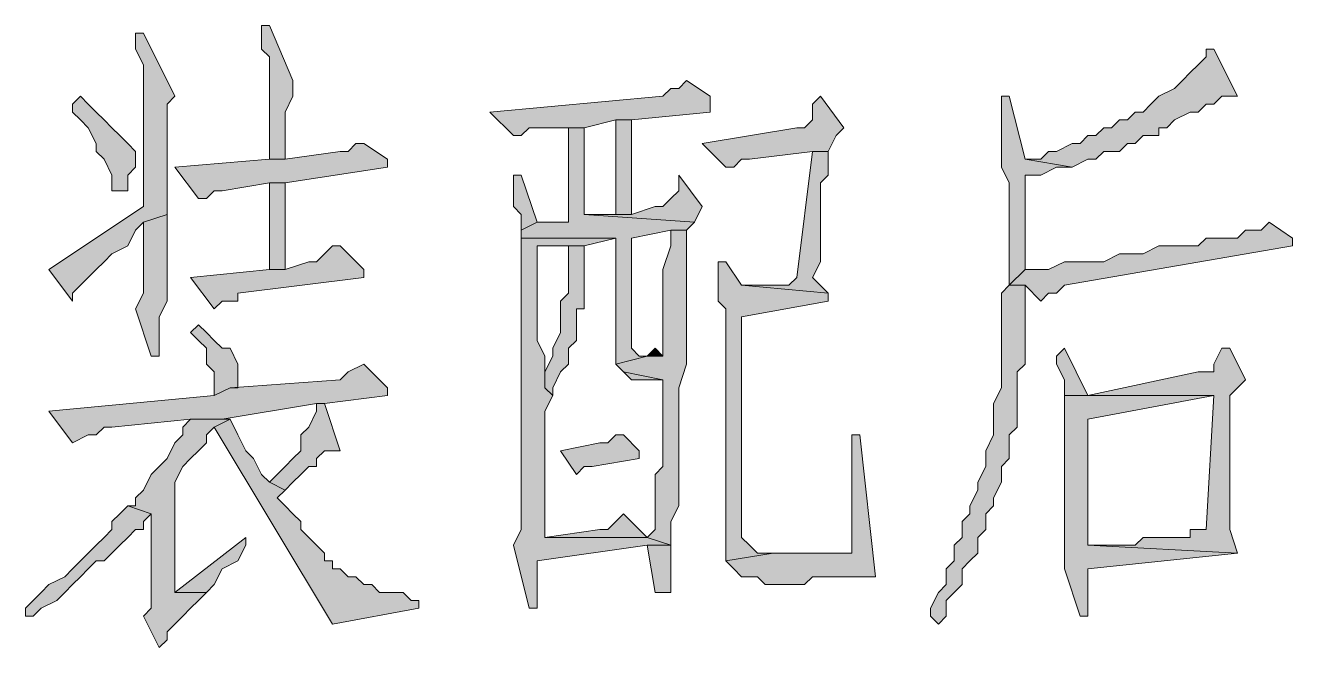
# Model space of a CAD drawing. Header units: inches. Extents: x 20 to 409, y 5 to 283.
# Drawn here: x 368.94 to 375.76, y 123.97 to 127.31 of the extents above; entities that cross this region are included whole.
import ezdxf

# ---------------------------------------------------------------- set-up
doc = ezdxf.new("R2010")
doc.units = ezdxf.units.IN
doc.header["$MEASUREMENT"] = 0
doc.layers.add('C00-00-00', color=7, linetype='Continuous')

msp = doc.modelspace()

# ---------------------------------------------------------------- hatches: boundary and pattern name
at = {"layer": 'C00-00-00'}
h = msp.add_hatch(color=0, dxfattribs=at)
h.dxf.hatch_style = 2
h.paths.add_polyline_path([(369.5791, 127.2716), (369.5368, 127.2716), (369.5368, 127.1869), (369.5791, 127.1023), (369.5791, 126.3403), (369.0711, 126.0016), (369.1981, 125.8323), (369.1981, 125.8746), (369.2404, 125.9169), (369.2828, 125.9593), (369.3251, 126.0016), (369.3674, 126.0439), (369.4098, 126.0863), (369.4944, 126.1286), (369.5368, 126.2133), (369.5791, 126.2556), (369.7061, 126.2979), (369.7061, 126.8906), (369.7484, 126.9329)])
h = msp.add_hatch(color=0, dxfattribs=at)
h.dxf.hatch_style = 2
h.paths.add_polyline_path([(370.2564, 127.3139), (370.2141, 127.3139), (370.2141, 127.2716), (370.2141, 127.1869), (370.2564, 127.1446), (370.2564, 126.5943), (370.3411, 126.5943), (370.3411, 126.8483), (370.3834, 126.9329), (370.3834, 127.0176)])
h = msp.add_hatch(color=0, dxfattribs=at)
h.dxf.hatch_style = 2
h.paths.add_polyline_path([(375.3364, 127.1869), (375.2941, 127.1869), (375.2941, 127.1446), (375.2518, 127.1023), (375.2094, 127.0599), (375.1671, 127.0176), (375.1248, 126.9753), (375.0401, 126.9329), (374.9978, 126.8906), (374.9554, 126.8483), (374.9131, 126.8483), (374.8708, 126.8059), (374.8284, 126.8059), (374.7861, 126.7636), (374.7438, 126.7636), (374.7014, 126.7213), (374.6591, 126.7213), (374.6168, 126.6789), (374.5744, 126.6789), (374.4898, 126.6366), (374.4474, 126.6366), (374.4051, 126.5943), (374.3204, 126.5943), (374.5744, 126.5519), (374.6591, 126.5943), (374.7014, 126.5943), (374.7438, 126.6366), (374.8284, 126.6366), (374.8708, 126.6789), (374.9131, 126.6789), (374.9554, 126.7213), (375.0401, 126.7213), (375.0401, 126.7636), (375.0824, 126.7636), (375.1248, 126.8059), (375.2094, 126.8483), (375.2518, 126.8483), (375.2941, 126.8906), (375.3364, 126.8906), (375.3788, 126.9329), (375.4634, 126.9329)])
h = msp.add_hatch(color=0, dxfattribs=at)
h.dxf.hatch_style = 2
h.paths.add_polyline_path([(372.5001, 127.0176), (372.4578, 126.9753), (372.4154, 126.9753), (372.3731, 126.9329), (371.4418, 126.8483), (371.5688, 126.7213), (371.6111, 126.7213), (371.6534, 126.7636), (371.9498, 126.7636), (372.1191, 126.8059), (372.2038, 126.8059), (372.6271, 126.8483), (372.6271, 126.9329)])
h = msp.add_hatch(color=0, dxfattribs=at)
h.dxf.hatch_style = 2
h.paths.add_polyline_path([(369.2404, 126.9329), (369.1981, 126.8906), (369.1981, 126.8483), (369.2404, 126.8059), (369.2828, 126.7636), (369.3251, 126.6789), (369.3251, 126.6366), (369.3674, 126.5943), (369.4098, 126.5096), (369.4098, 126.4249), (369.4944, 126.4249), (369.4944, 126.5096), (369.5368, 126.5519), (369.5368, 126.6366), (369.4944, 126.6789), (369.4521, 126.7213), (369.4098, 126.7636), (369.3674, 126.8059), (369.3251, 126.8483), (369.2828, 126.8906)])
h = msp.add_hatch(color=0, dxfattribs=at)
h.dxf.hatch_style = 2
h.paths.add_polyline_path([(373.2198, 126.9329), (373.1774, 126.8906), (373.1774, 126.8059), (373.1351, 126.7636), (373.0928, 126.7636), (372.5848, 126.6789), (372.7118, 126.5519), (372.7541, 126.5519), (372.7964, 126.5943), (372.8388, 126.5943), (373.1774, 126.6366), (373.2621, 126.6366), (373.3044, 126.7213), (373.3468, 126.7636)])
h = msp.add_hatch(color=0, dxfattribs=at)
h.dxf.hatch_style = 2
h.paths.add_polyline_path([(374.2358, 126.9329), (374.1934, 126.9329), (374.1934, 126.8906), (374.1934, 126.5519), (374.2358, 126.4673), (374.2358, 125.9169), (374.3204, 126.0016), (374.3204, 126.5096), (374.3628, 126.5096), (374.4051, 126.5096), (374.4898, 126.5519), (374.5744, 126.5519), (374.3204, 126.5943)])
h = msp.add_hatch(color=0, dxfattribs=at)
h.dxf.hatch_style = 2
h.paths.add_polyline_path([(372.2038, 126.2979), (372.2038, 126.8059), (372.1191, 126.8059), (372.1191, 126.2979)])
h = msp.add_hatch(color=0, dxfattribs=at)
h.dxf.hatch_style = 2
h.paths.add_polyline_path([(371.9498, 126.7636), (371.8651, 126.7636), (371.8651, 126.6789), (371.8651, 126.2556), (371.6958, 126.2556), (371.6111, 126.2133), (371.6111, 126.1709), (372.1191, 126.1709), (372.1191, 125.4936), (372.2884, 125.5359), (372.2461, 125.5359), (372.2038, 125.5783), (372.2038, 126.1709), (372.4154, 126.2133), (372.5001, 126.2133), (372.5424, 126.2556), (371.9498, 126.2979)])
h = msp.add_hatch(color=0, dxfattribs=at)
h.dxf.hatch_style = 2
h.paths.add_polyline_path([(370.7644, 126.6789), (370.7221, 126.6789), (370.6798, 126.6366), (370.6374, 126.6366), (370.3411, 126.5943), (370.2564, 126.5943), (369.7484, 126.5519), (369.8754, 126.3826), (369.9178, 126.3826), (369.9601, 126.4249), (370.0024, 126.4249), (370.2564, 126.4673), (370.3411, 126.4673), (370.8914, 126.5519), (370.8914, 126.5943)])
h = msp.add_hatch(color=0, dxfattribs=at)
h.dxf.hatch_style = 2
h.paths.add_polyline_path([(373.2621, 126.6366), (373.1774, 126.6366), (373.0928, 125.9593), (373.0504, 125.9169), (372.7964, 125.9169), (373.2621, 125.8746), (373.1774, 125.9593), (373.2198, 126.0439), (373.2198, 126.4673), (373.2621, 126.5096)])
h = msp.add_hatch(color=0, dxfattribs=at)
h.dxf.hatch_style = 2
h.paths.add_polyline_path([(371.6111, 126.5096), (371.5688, 126.5096), (371.5688, 126.4673), (371.5688, 126.3403), (371.6111, 126.2979), (371.6111, 126.2133), (371.6958, 126.2556)])
h = msp.add_hatch(color=0, dxfattribs=at)
h.dxf.hatch_style = 2
h.paths.add_polyline_path([(372.4578, 126.5096), (372.4578, 126.4249), (372.4154, 126.3826), (372.3731, 126.3403), (372.3308, 126.3403), (372.2038, 126.2979), (371.9498, 126.2979), (372.5424, 126.2556), (372.5848, 126.3403)])
h = msp.add_hatch(color=0, dxfattribs=at)
h.dxf.hatch_style = 2
h.paths.add_polyline_path([(370.3411, 126.4673), (370.2564, 126.4673), (370.2564, 126.0016), (370.3411, 126.0016), (370.3411, 126.0439)])
h = msp.add_hatch(color=0, dxfattribs=at)
h.dxf.hatch_style = 2
h.paths.add_polyline_path([(369.7061, 126.2979), (369.5791, 126.2556), (369.5791, 125.8746), (369.5368, 125.7899), (369.6214, 125.5359), (369.6638, 125.5359), (369.6638, 125.5783), (369.6638, 125.7476), (369.7061, 125.8323)])
h = msp.add_hatch(color=0, dxfattribs=at)
h.dxf.hatch_style = 2
h.paths.add_polyline_path([(375.6328, 126.2556), (375.5904, 126.2133), (375.5058, 126.2133), (375.4634, 126.1709), (375.2941, 126.1709), (375.2518, 126.1286), (375.0401, 126.1286), (374.9554, 126.0863), (374.8284, 126.0863), (374.7438, 126.0439), (374.7014, 126.0439), (374.5321, 126.0439), (374.4474, 126.0016), (374.3204, 126.0016), (374.2358, 125.9169), (374.3204, 125.9169), (374.4051, 125.8323), (374.4474, 125.8746), (374.4898, 125.8746), (374.5321, 125.9169), (375.7598, 126.1286), (375.7598, 126.1709)])
h = msp.add_hatch(color=0, dxfattribs=at)
h.dxf.hatch_style = 2
h.paths.add_polyline_path([(371.6111, 126.1709), (371.6111, 124.6046), (371.5688, 124.5199), (371.6534, 124.1813), (371.6958, 124.1813), (371.6958, 124.4353), (372.2884, 124.5199), (372.4154, 124.5199), (372.2884, 124.5623), (371.7381, 124.5623), (371.7381, 124.6046), (371.7381, 125.2396), (371.7804, 125.3243), (371.7381, 125.3666), (371.7381, 125.5359), (371.6958, 125.6206), (371.6958, 126.1286), (371.8651, 126.1286), (371.9498, 126.1286), (372.1191, 126.1709)])
h = msp.add_hatch(color=0, dxfattribs=at)
h.dxf.hatch_style = 2
h.paths.add_polyline_path([(372.5001, 126.2133), (372.4154, 126.2133), (372.4154, 126.1286), (372.3731, 126.0016), (372.3731, 125.5359), (372.2884, 125.5359), (372.1191, 125.4936), (372.1614, 125.4513), (372.3731, 125.4089), (372.3731, 124.9433), (372.3308, 124.9009), (372.3308, 124.7316), (372.3308, 124.6046), (372.2884, 124.5623), (372.4154, 124.5199), (372.4154, 124.6469), (372.4578, 124.7316), (372.4578, 125.3666), (372.5001, 125.4936)])
h = msp.add_hatch(color=0, dxfattribs=at)
h.dxf.hatch_style = 2
h.paths.add_polyline_path([(370.6374, 126.1286), (370.5951, 126.1286), (370.5528, 126.0863), (370.5104, 126.0439), (370.4681, 126.0439), (370.3411, 126.0016), (370.2564, 126.0016), (369.8331, 125.9593), (369.9601, 125.7899), (370.0024, 125.8323), (370.0871, 125.8323), (370.0871, 125.8746), (370.7644, 125.9593), (370.7644, 126.0016)])
h = msp.add_hatch(color=0, dxfattribs=at)
h.dxf.hatch_style = 2
h.paths.add_polyline_path([(371.9498, 126.1286), (371.8651, 126.1286), (371.8651, 126.0439), (371.8651, 125.8746), (371.8228, 125.8323), (371.8228, 125.6629), (371.7804, 125.5783), (371.7804, 125.5359), (371.7381, 125.4513), (371.7381, 125.3666), (371.7804, 125.3243), (371.7804, 125.3666), (371.8228, 125.4513), (371.8651, 125.4936), (371.8651, 125.5783), (371.9074, 125.6206), (371.9074, 125.7053), (371.9074, 125.7899), (371.9498, 125.7899), (371.9498, 125.8323)])
h = msp.add_hatch(color=0, dxfattribs=at)
h.dxf.hatch_style = 2
h.paths.add_polyline_path([(372.7118, 126.0439), (372.6694, 126.0439), (372.6694, 126.0016), (372.6694, 125.8323), (372.7118, 125.7899), (372.7118, 124.4353), (372.9658, 124.4776), (372.8811, 124.4776), (372.8388, 124.5199), (372.7964, 124.5623), (372.7964, 125.7476), (373.2621, 125.8323), (373.2621, 125.8746), (372.7964, 125.9169)])
h = msp.add_hatch(color=0, dxfattribs=at)
h.dxf.hatch_style = 2
h.paths.add_polyline_path([(374.2358, 125.9169), (374.1934, 125.8746), (374.1934, 125.3666), (374.1511, 125.2819), (374.1511, 125.1126), (374.1088, 125.0279), (374.1088, 124.9433), (374.0664, 124.8586), (374.0664, 124.8163), (374.0241, 124.7316), (374.0241, 124.6893), (373.9818, 124.6469), (373.9818, 124.5623), (373.9394, 124.5199), (373.9394, 124.4353), (373.8971, 124.3929), (373.8971, 124.3083), (373.8548, 124.2659), (373.8124, 124.1813), (373.8124, 124.1389), (373.8548, 124.0966), (373.8971, 124.1389), (373.8971, 124.2236), (373.9394, 124.2659), (373.9818, 124.3083), (373.9818, 124.3929), (374.0241, 124.4353), (374.0664, 124.4776), (374.0664, 124.5623), (374.1088, 124.6046), (374.1088, 124.6893), (374.1511, 124.7316), (374.1511, 124.7739), (374.1934, 124.8586), (374.1934, 124.9433), (374.2358, 124.9856), (374.2358, 125.1126), (374.2781, 125.1549), (374.2781, 125.4513), (374.3204, 125.4936), (374.3204, 125.9169)])
h = msp.add_hatch(color=0, dxfattribs=at)
h.dxf.hatch_style = 2
h.paths.add_polyline_path([(369.8754, 125.7053), (369.8331, 125.6629), (369.8754, 125.6206), (369.9178, 125.5783), (369.9178, 125.4936), (369.9601, 125.4513), (369.9601, 125.3243), (370.0448, 125.3666), (370.0871, 125.3666), (370.0871, 125.4513), (370.0871, 125.4936), (370.0448, 125.5783), (370.0024, 125.5783), (369.9601, 125.6206), (369.9178, 125.6629)])
h = msp.add_hatch(color=0, dxfattribs=at)
h.dxf.hatch_style = 2
h.paths.add_polyline_path([(372.3308, 125.5783), (372.2884, 125.5359), (372.3731, 125.5359)])
h = msp.add_hatch(color=0, dxfattribs=at)
h.dxf.hatch_style = 2
h.paths.add_polyline_path([(374.5321, 125.5783), (374.4898, 125.5359), (374.4898, 125.4936), (374.5321, 125.4089), (374.5321, 125.3243), (374.6591, 125.3243)])
h = msp.add_hatch(color=0, dxfattribs=at)
h.dxf.hatch_style = 2
h.paths.add_polyline_path([(375.4211, 125.5783), (375.3788, 125.5783), (375.3364, 125.4936), (375.3364, 125.4513), (375.2941, 125.4513), (375.2518, 125.4513), (374.6591, 125.3243), (374.5321, 125.3243), (375.3364, 125.3243), (375.2941, 124.6046), (375.2094, 124.6046), (375.2094, 124.5623), (374.9554, 124.5623), (374.9131, 124.5199), (374.6591, 124.5199), (375.4634, 124.4776), (375.4211, 124.6046), (375.4211, 125.3243), (375.4634, 125.3666), (375.5058, 125.4089)])
h = msp.add_hatch(color=0, dxfattribs=at)
h.dxf.hatch_style = 2
h.paths.add_polyline_path([(370.7644, 125.4936), (370.6798, 125.4513), (370.6374, 125.4089), (370.0448, 125.3666), (369.9601, 125.3243), (369.0711, 125.2396), (369.1981, 125.0703), (369.2828, 125.1126), (369.3251, 125.1126), (369.3674, 125.1549), (369.4098, 125.1549), (369.8331, 125.1973), (370.0024, 125.1973), (370.5104, 125.2819), (370.5528, 125.2819), (370.8914, 125.3243), (370.8914, 125.3666)])
h = msp.add_hatch(color=0, dxfattribs=at)
h.dxf.hatch_style = 2
h.paths.add_polyline_path([(372.1614, 125.4513), (372.2038, 125.4089), (372.3731, 125.4089)])
h = msp.add_hatch(color=0, dxfattribs=at)
h.dxf.hatch_style = 2
h.paths.add_polyline_path([(370.5528, 125.2819), (370.5104, 125.2819), (370.5104, 125.2396), (370.4681, 125.1549), (370.4258, 125.1126), (370.4258, 125.0279), (370.3834, 124.9856), (370.3411, 124.9433), (370.2988, 124.9009), (370.2564, 124.8586), (370.3411, 124.8163), (370.3834, 124.8586), (370.4258, 124.9009), (370.4681, 124.9433), (370.5104, 124.9433), (370.5104, 124.9856), (370.5528, 125.0279), (370.6374, 125.0279)])
h = msp.add_hatch(color=0, dxfattribs=at)
h.dxf.hatch_style = 2
h.paths.add_polyline_path([(374.5321, 125.3243), (374.5321, 124.3929), (374.6168, 124.1389), (374.6591, 124.1389), (374.6591, 124.1813), (374.6591, 124.3929), (375.4634, 124.4776), (374.6591, 124.5199), (374.6591, 125.1973), (375.3364, 125.3243)])
h = msp.add_hatch(color=0, dxfattribs=at)
h.dxf.hatch_style = 2
h.paths.add_polyline_path([(370.0024, 125.1973), (369.8331, 125.1973), (369.7908, 125.1549), (369.7908, 125.1126), (369.7484, 125.0703), (369.7061, 124.9856), (369.6638, 124.9433), (369.6214, 124.9009), (369.5791, 124.8163), (369.5368, 124.7739), (369.5368, 124.7316), (369.4944, 124.7316), (369.6214, 124.6893), (369.6214, 124.1813), (369.5791, 124.1389), (369.6638, 123.9696), (369.7061, 124.0119), (369.7061, 124.0543), (369.7484, 124.0966), (369.7908, 124.1389), (369.8331, 124.1813), (369.8754, 124.2236), (369.9178, 124.2659), (369.7484, 124.2659), (369.7484, 124.8586), (369.7908, 124.9433), (369.8331, 124.9856), (369.8754, 125.0279), (369.9178, 125.0703), (369.9178, 125.1126), (369.9601, 125.1549), (370.0448, 125.1973)])
h = msp.add_hatch(color=0, dxfattribs=at)
h.dxf.hatch_style = 2
h.paths.add_polyline_path([(370.0448, 125.1973), (369.9601, 125.1549), (370.5951, 124.0966), (371.0608, 124.1813), (371.0608, 124.2236), (371.0184, 124.2236), (370.9761, 124.2659), (370.8491, 124.2659), (370.8068, 124.3083), (370.7644, 124.3083), (370.7221, 124.3506), (370.6798, 124.3506), (370.6374, 124.3929), (370.5951, 124.3929), (370.5951, 124.4353), (370.5528, 124.4353), (370.5528, 124.4776), (370.5104, 124.5199), (370.4681, 124.5623), (370.4258, 124.6046), (370.4258, 124.6469), (370.3834, 124.6893), (370.3411, 124.7316), (370.2988, 124.7739), (370.3411, 124.8163), (370.2564, 124.8586), (370.2141, 124.9009), (370.1718, 124.9856), (370.1294, 125.0279), (370.0871, 125.1126)])
h = msp.add_hatch(color=0, dxfattribs=at)
h.dxf.hatch_style = 2
h.paths.add_polyline_path([(372.1614, 125.1126), (372.1191, 125.1126), (372.0768, 125.0703), (372.0344, 125.0703), (371.8228, 125.0279), (371.9074, 124.9009), (371.9498, 124.9433), (371.9921, 124.9433), (372.2461, 124.9856), (372.2461, 125.0279)])
h = msp.add_hatch(color=0, dxfattribs=at)
h.dxf.hatch_style = 2
h.paths.add_polyline_path([(373.4314, 125.1126), (373.3891, 125.1126), (373.3891, 124.4776), (372.9658, 124.4776), (372.7118, 124.4353), (372.7541, 124.3929), (372.7964, 124.3506), (372.8811, 124.3506), (372.9234, 124.3083), (373.1351, 124.3083), (373.1774, 124.3506), (373.5161, 124.3506)])
h = msp.add_hatch(color=0, dxfattribs=at)
h.dxf.hatch_style = 2
h.paths.add_polyline_path([(369.4944, 124.7316), (369.4521, 124.6893), (369.4098, 124.6469), (369.4098, 124.6046), (369.3674, 124.5623), (369.3251, 124.5199), (369.2828, 124.4776), (369.2404, 124.4353), (369.1981, 124.3929), (369.1558, 124.3506), (369.0711, 124.3083), (369.0288, 124.2659), (368.9864, 124.2236), (368.9441, 124.1813), (368.9441, 124.1389), (368.9864, 124.1389), (369.0288, 124.1813), (369.1134, 124.2236), (369.1558, 124.2659), (369.1981, 124.3083), (369.2404, 124.3506), (369.2828, 124.3929), (369.3251, 124.4353), (369.3674, 124.4353), (369.4098, 124.4776), (369.4521, 124.5199), (369.4944, 124.5623), (369.5368, 124.6046), (369.5791, 124.6046), (369.5791, 124.6469), (369.6214, 124.6893)])
h = msp.add_hatch(color=0, dxfattribs=at)
h.dxf.hatch_style = 2
h.paths.add_polyline_path([(372.1614, 124.6893), (372.1191, 124.6469), (372.0768, 124.6046), (372.0344, 124.6046), (371.7381, 124.5623), (372.2884, 124.5623)])
h = msp.add_hatch(color=0, dxfattribs=at)
h.dxf.hatch_style = 2
h.paths.add_polyline_path([(370.1294, 124.5623), (369.7484, 124.2659), (369.9178, 124.2659), (369.9601, 124.3083), (370.0024, 124.3929), (370.0871, 124.4353), (370.1294, 124.5199)])
h = msp.add_hatch(color=0, dxfattribs=at)
h.dxf.hatch_style = 2
h.paths.add_polyline_path([(372.4154, 124.5199), (372.2884, 124.5199), (372.3308, 124.2659), (372.4154, 124.2659), (372.4154, 124.3083)])

# ---------------------------------------------------------------- linework, layer by layer
at = {"layer": 'C00-00-00', "color": 0, "lineweight": 0}
for points in [[(369.5791, 127.2716), (369.5368, 127.2716), (369.5368, 127.1869), (369.5791, 127.1023), (369.5791, 126.3403), (369.0711, 126.0016), (369.1981, 125.8323), (369.1981, 125.8746), (369.2404, 125.9169), (369.2828, 125.9593), (369.3251, 126.0016), (369.3674, 126.0439), (369.4098, 126.0863), (369.4944, 126.1286), (369.5368, 126.2133), (369.5791, 126.2556), (369.7061, 126.2979), (369.7061, 126.8906), (369.7484, 126.9329)], [(370.2564, 127.3139), (370.2141, 127.3139), (370.2141, 127.2716), (370.2141, 127.1869), (370.2564, 127.1446), (370.2564, 126.5943), (370.3411, 126.5943), (370.3411, 126.8483), (370.3834, 126.9329), (370.3834, 127.0176)], [(375.3364, 127.1869), (375.2941, 127.1869), (375.2941, 127.1446), (375.2518, 127.1023), (375.2094, 127.0599), (375.1671, 127.0176), (375.1248, 126.9753), (375.0401, 126.9329), (374.9978, 126.8906), (374.9554, 126.8483), (374.9131, 126.8483), (374.8708, 126.8059), (374.8284, 126.8059), (374.7861, 126.7636), (374.7438, 126.7636), (374.7014, 126.7213), (374.6591, 126.7213), (374.6168, 126.6789), (374.5744, 126.6789), (374.4898, 126.6366), (374.4474, 126.6366), (374.4051, 126.5943), (374.3204, 126.5943), (374.5744, 126.5519), (374.6591, 126.5943), (374.7014, 126.5943), (374.7438, 126.6366), (374.8284, 126.6366), (374.8708, 126.6789), (374.9131, 126.6789), (374.9554, 126.7213), (375.0401, 126.7213), (375.0401, 126.7636), (375.0824, 126.7636), (375.1248, 126.8059), (375.2094, 126.8483), (375.2518, 126.8483), (375.2941, 126.8906), (375.3364, 126.8906), (375.3788, 126.9329), (375.4634, 126.9329)], [(372.5001, 127.0176), (372.4578, 126.9753), (372.4154, 126.9753), (372.3731, 126.9329), (371.4418, 126.8483), (371.5688, 126.7213), (371.6111, 126.7213), (371.6534, 126.7636), (371.9498, 126.7636), (372.1191, 126.8059), (372.2038, 126.8059), (372.6271, 126.8483), (372.6271, 126.9329)], [(369.2404, 126.9329), (369.1981, 126.8906), (369.1981, 126.8483), (369.2404, 126.8059), (369.2828, 126.7636), (369.3251, 126.6789), (369.3251, 126.6366), (369.3674, 126.5943), (369.4098, 126.5096), (369.4098, 126.4249), (369.4944, 126.4249), (369.4944, 126.5096), (369.5368, 126.5519), (369.5368, 126.6366), (369.4944, 126.6789), (369.4521, 126.7213), (369.4098, 126.7636), (369.3674, 126.8059), (369.3251, 126.8483), (369.2828, 126.8906)], [(373.2198, 126.9329), (373.1774, 126.8906), (373.1774, 126.8059), (373.1351, 126.7636), (373.0928, 126.7636), (372.5848, 126.6789), (372.7118, 126.5519), (372.7541, 126.5519), (372.7964, 126.5943), (372.8388, 126.5943), (373.1774, 126.6366), (373.2621, 126.6366), (373.3044, 126.7213), (373.3468, 126.7636)], [(374.2358, 126.9329), (374.1934, 126.9329), (374.1934, 126.8906), (374.1934, 126.5519), (374.2358, 126.4673), (374.2358, 125.9169), (374.3204, 126.0016), (374.3204, 126.5096), (374.3628, 126.5096), (374.4051, 126.5096), (374.4898, 126.5519), (374.5744, 126.5519), (374.3204, 126.5943)], [(372.2038, 126.2979), (372.2038, 126.8059), (372.1191, 126.8059), (372.1191, 126.2979)], [(371.9498, 126.7636), (371.8651, 126.7636), (371.8651, 126.6789), (371.8651, 126.2556), (371.6958, 126.2556), (371.6111, 126.2133), (371.6111, 126.1709), (372.1191, 126.1709), (372.1191, 125.4936), (372.2884, 125.5359), (372.2461, 125.5359), (372.2038, 125.5783), (372.2038, 126.1709), (372.4154, 126.2133), (372.5001, 126.2133), (372.5424, 126.2556), (371.9498, 126.2979)], [(370.7644, 126.6789), (370.7221, 126.6789), (370.6798, 126.6366), (370.6374, 126.6366), (370.3411, 126.5943), (370.2564, 126.5943), (369.7484, 126.5519), (369.8754, 126.3826), (369.9178, 126.3826), (369.9601, 126.4249), (370.0024, 126.4249), (370.2564, 126.4673), (370.3411, 126.4673), (370.8914, 126.5519), (370.8914, 126.5943)], [(373.2621, 126.6366), (373.1774, 126.6366), (373.0928, 125.9593), (373.0504, 125.9169), (372.7964, 125.9169), (373.2621, 125.8746), (373.1774, 125.9593), (373.2198, 126.0439), (373.2198, 126.4673), (373.2621, 126.5096)], [(371.6111, 126.5096), (371.5688, 126.5096), (371.5688, 126.4673), (371.5688, 126.3403), (371.6111, 126.2979), (371.6111, 126.2133), (371.6958, 126.2556)], [(372.4578, 126.5096), (372.4578, 126.4249), (372.4154, 126.3826), (372.3731, 126.3403), (372.3308, 126.3403), (372.2038, 126.2979), (371.9498, 126.2979), (372.5424, 126.2556), (372.5848, 126.3403)], [(370.3411, 126.4673), (370.2564, 126.4673), (370.2564, 126.0016), (370.3411, 126.0016), (370.3411, 126.0439)], [(369.7061, 126.2979), (369.5791, 126.2556), (369.5791, 125.8746), (369.5368, 125.7899), (369.6214, 125.5359), (369.6638, 125.5359), (369.6638, 125.5783), (369.6638, 125.7476), (369.7061, 125.8323)], [(375.6328, 126.2556), (375.5904, 126.2133), (375.5058, 126.2133), (375.4634, 126.1709), (375.2941, 126.1709), (375.2518, 126.1286), (375.0401, 126.1286), (374.9554, 126.0863), (374.8284, 126.0863), (374.7438, 126.0439), (374.7014, 126.0439), (374.5321, 126.0439), (374.4474, 126.0016), (374.3204, 126.0016), (374.2358, 125.9169), (374.3204, 125.9169), (374.4051, 125.8323), (374.4474, 125.8746), (374.4898, 125.8746), (374.5321, 125.9169), (375.7598, 126.1286), (375.7598, 126.1709)], [(371.6111, 126.1709), (371.6111, 124.6046), (371.5688, 124.5199), (371.6534, 124.1813), (371.6958, 124.1813), (371.6958, 124.4353), (372.2884, 124.5199), (372.4154, 124.5199), (372.2884, 124.5623), (371.7381, 124.5623), (371.7381, 124.6046), (371.7381, 125.2396), (371.7804, 125.3243), (371.7381, 125.3666), (371.7381, 125.5359), (371.6958, 125.6206), (371.6958, 126.1286), (371.8651, 126.1286), (371.9498, 126.1286), (372.1191, 126.1709)], [(372.5001, 126.2133), (372.4154, 126.2133), (372.4154, 126.1286), (372.3731, 126.0016), (372.3731, 125.5359), (372.2884, 125.5359), (372.1191, 125.4936), (372.1614, 125.4513), (372.3731, 125.4089), (372.3731, 124.9433), (372.3308, 124.9009), (372.3308, 124.7316), (372.3308, 124.6046), (372.2884, 124.5623), (372.4154, 124.5199), (372.4154, 124.6469), (372.4578, 124.7316), (372.4578, 125.3666), (372.5001, 125.4936)], [(370.6374, 126.1286), (370.5951, 126.1286), (370.5528, 126.0863), (370.5104, 126.0439), (370.4681, 126.0439), (370.3411, 126.0016), (370.2564, 126.0016), (369.8331, 125.9593), (369.9601, 125.7899), (370.0024, 125.8323), (370.0871, 125.8323), (370.0871, 125.8746), (370.7644, 125.9593), (370.7644, 126.0016)], [(371.9498, 126.1286), (371.8651, 126.1286), (371.8651, 126.0439), (371.8651, 125.8746), (371.8228, 125.8323), (371.8228, 125.6629), (371.7804, 125.5783), (371.7804, 125.5359), (371.7381, 125.4513), (371.7381, 125.3666), (371.7804, 125.3243), (371.7804, 125.3666), (371.8228, 125.4513), (371.8651, 125.4936), (371.8651, 125.5783), (371.9074, 125.6206), (371.9074, 125.7053), (371.9074, 125.7899), (371.9498, 125.7899), (371.9498, 125.8323)], [(372.7118, 126.0439), (372.6694, 126.0439), (372.6694, 126.0016), (372.6694, 125.8323), (372.7118, 125.7899), (372.7118, 124.4353), (372.9658, 124.4776), (372.8811, 124.4776), (372.8388, 124.5199), (372.7964, 124.5623), (372.7964, 125.7476), (373.2621, 125.8323), (373.2621, 125.8746), (372.7964, 125.9169)], [(374.2358, 125.9169), (374.1934, 125.8746), (374.1934, 125.3666), (374.1511, 125.2819), (374.1511, 125.1126), (374.1088, 125.0279), (374.1088, 124.9433), (374.0664, 124.8586), (374.0664, 124.8163), (374.0241, 124.7316), (374.0241, 124.6893), (373.9818, 124.6469), (373.9818, 124.5623), (373.9394, 124.5199), (373.9394, 124.4353), (373.8971, 124.3929), (373.8971, 124.3083), (373.8548, 124.2659), (373.8124, 124.1813), (373.8124, 124.1389), (373.8548, 124.0966), (373.8971, 124.1389), (373.8971, 124.2236), (373.9394, 124.2659), (373.9818, 124.3083), (373.9818, 124.3929), (374.0241, 124.4353), (374.0664, 124.4776), (374.0664, 124.5623), (374.1088, 124.6046), (374.1088, 124.6893), (374.1511, 124.7316), (374.1511, 124.7739), (374.1934, 124.8586), (374.1934, 124.9433), (374.2358, 124.9856), (374.2358, 125.1126), (374.2781, 125.1549), (374.2781, 125.4513), (374.3204, 125.4936), (374.3204, 125.9169)], [(369.8754, 125.7053), (369.8331, 125.6629), (369.8754, 125.6206), (369.9178, 125.5783), (369.9178, 125.4936), (369.9601, 125.4513), (369.9601, 125.3243), (370.0448, 125.3666), (370.0871, 125.3666), (370.0871, 125.4513), (370.0871, 125.4936), (370.0448, 125.5783), (370.0024, 125.5783), (369.9601, 125.6206), (369.9178, 125.6629)], [(372.3308, 125.5783), (372.2884, 125.5359), (372.3731, 125.5359)], [(374.5321, 125.5783), (374.4898, 125.5359), (374.4898, 125.4936), (374.5321, 125.4089), (374.5321, 125.3243), (374.6591, 125.3243)], [(375.4211, 125.5783), (375.3788, 125.5783), (375.3364, 125.4936), (375.3364, 125.4513), (375.2941, 125.4513), (375.2518, 125.4513), (374.6591, 125.3243), (374.5321, 125.3243), (375.3364, 125.3243), (375.2941, 124.6046), (375.2094, 124.6046), (375.2094, 124.5623), (374.9554, 124.5623), (374.9131, 124.5199), (374.6591, 124.5199), (375.4634, 124.4776), (375.4211, 124.6046), (375.4211, 125.3243), (375.4634, 125.3666), (375.5058, 125.4089)], [(370.7644, 125.4936), (370.6798, 125.4513), (370.6374, 125.4089), (370.0448, 125.3666), (369.9601, 125.3243), (369.0711, 125.2396), (369.1981, 125.0703), (369.2828, 125.1126), (369.3251, 125.1126), (369.3674, 125.1549), (369.4098, 125.1549), (369.8331, 125.1973), (370.0024, 125.1973), (370.5104, 125.2819), (370.5528, 125.2819), (370.8914, 125.3243), (370.8914, 125.3666)], [(372.1614, 125.4513), (372.2038, 125.4089), (372.3731, 125.4089)], [(370.5528, 125.2819), (370.5104, 125.2819), (370.5104, 125.2396), (370.4681, 125.1549), (370.4258, 125.1126), (370.4258, 125.0279), (370.3834, 124.9856), (370.3411, 124.9433), (370.2988, 124.9009), (370.2564, 124.8586), (370.3411, 124.8163), (370.3834, 124.8586), (370.4258, 124.9009), (370.4681, 124.9433), (370.5104, 124.9433), (370.5104, 124.9856), (370.5528, 125.0279), (370.6374, 125.0279)], [(374.5321, 125.3243), (374.5321, 124.3929), (374.6168, 124.1389), (374.6591, 124.1389), (374.6591, 124.1813), (374.6591, 124.3929), (375.4634, 124.4776), (374.6591, 124.5199), (374.6591, 125.1973), (375.3364, 125.3243)], [(371.7381, 125.2396), (371.7381, 125.1973)], [(370.0024, 125.1973), (369.8331, 125.1973), (369.7908, 125.1549), (369.7908, 125.1126), (369.7484, 125.0703), (369.7061, 124.9856), (369.6638, 124.9433), (369.6214, 124.9009), (369.5791, 124.8163), (369.5368, 124.7739), (369.5368, 124.7316), (369.4944, 124.7316), (369.6214, 124.6893), (369.6214, 124.1813), (369.5791, 124.1389), (369.6638, 123.9696), (369.7061, 124.0119), (369.7061, 124.0543), (369.7484, 124.0966), (369.7908, 124.1389), (369.8331, 124.1813), (369.8754, 124.2236), (369.9178, 124.2659), (369.7484, 124.2659), (369.7484, 124.8586), (369.7908, 124.9433), (369.8331, 124.9856), (369.8754, 125.0279), (369.9178, 125.0703), (369.9178, 125.1126), (369.9601, 125.1549), (370.0448, 125.1973)], [(370.0448, 125.1973), (369.9601, 125.1549), (370.5951, 124.0966), (371.0608, 124.1813), (371.0608, 124.2236), (371.0184, 124.2236), (370.9761, 124.2659), (370.8491, 124.2659), (370.8068, 124.3083), (370.7644, 124.3083), (370.7221, 124.3506), (370.6798, 124.3506), (370.6374, 124.3929), (370.5951, 124.3929), (370.5951, 124.4353), (370.5528, 124.4353), (370.5528, 124.4776), (370.5104, 124.5199), (370.4681, 124.5623), (370.4258, 124.6046), (370.4258, 124.6469), (370.3834, 124.6893), (370.3411, 124.7316), (370.2988, 124.7739), (370.3411, 124.8163), (370.2564, 124.8586), (370.2141, 124.9009), (370.1718, 124.9856), (370.1294, 125.0279), (370.0871, 125.1126)], [(372.1614, 125.1126), (372.1191, 125.1126), (372.0768, 125.0703), (372.0344, 125.0703), (371.8228, 125.0279), (371.9074, 124.9009), (371.9498, 124.9433), (371.9921, 124.9433), (372.2461, 124.9856), (372.2461, 125.0279)], [(373.4314, 125.1126), (373.3891, 125.1126), (373.3891, 124.4776), (372.9658, 124.4776), (372.7118, 124.4353), (372.7541, 124.3929), (372.7964, 124.3506), (372.8811, 124.3506), (372.9234, 124.3083), (373.1351, 124.3083), (373.1774, 124.3506), (373.5161, 124.3506)], [(369.4944, 124.7316), (369.4521, 124.6893), (369.4098, 124.6469), (369.4098, 124.6046), (369.3674, 124.5623), (369.3251, 124.5199), (369.2828, 124.4776), (369.2404, 124.4353), (369.1981, 124.3929), (369.1558, 124.3506), (369.0711, 124.3083), (369.0288, 124.2659), (368.9864, 124.2236), (368.9441, 124.1813), (368.9441, 124.1389), (368.9864, 124.1389), (369.0288, 124.1813), (369.1134, 124.2236), (369.1558, 124.2659), (369.1981, 124.3083), (369.2404, 124.3506), (369.2828, 124.3929), (369.3251, 124.4353), (369.3674, 124.4353), (369.4098, 124.4776), (369.4521, 124.5199), (369.4944, 124.5623), (369.5368, 124.6046), (369.5791, 124.6046), (369.5791, 124.6469), (369.6214, 124.6893)], [(372.1614, 124.6893), (372.1191, 124.6469), (372.0768, 124.6046), (372.0344, 124.6046), (371.7381, 124.5623), (372.2884, 124.5623)], [(370.1294, 124.5623), (369.7484, 124.2659), (369.9178, 124.2659), (369.9601, 124.3083), (370.0024, 124.3929), (370.0871, 124.4353), (370.1294, 124.5199)], [(372.4154, 124.5199), (372.2884, 124.5199), (372.3308, 124.2659), (372.4154, 124.2659), (372.4154, 124.3083)]]:
    msp.add_lwpolyline(points, close=True, dxfattribs=at)

doc.saveas('drawing.dxf')
